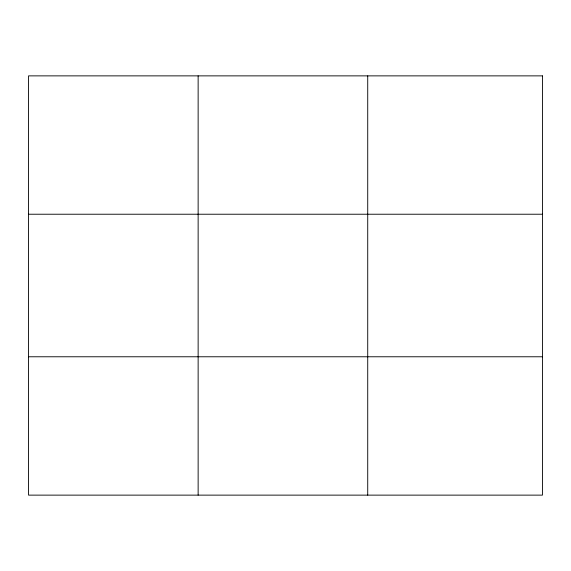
<?xml version="1.0" encoding="UTF-8"?>
<svg xmlns="http://www.w3.org/2000/svg" width="571" height="571" viewBox="0 0 571 571"><rect width="100%" height="100%" fill="white"/><g stroke="black" fill="none" stroke-linecap="round" stroke-linejoin="round"><path stroke-width="0.86" d="M198.137 495.128L198.137 75.872M367.724 495.128L367.724 75.872M28.55 214.225L542.45 214.225M28.55 356.775L542.45 356.775M542.45 75.872L542.45 495.128L28.55 495.128L28.55 75.872L542.45 75.872"/></g></svg>
